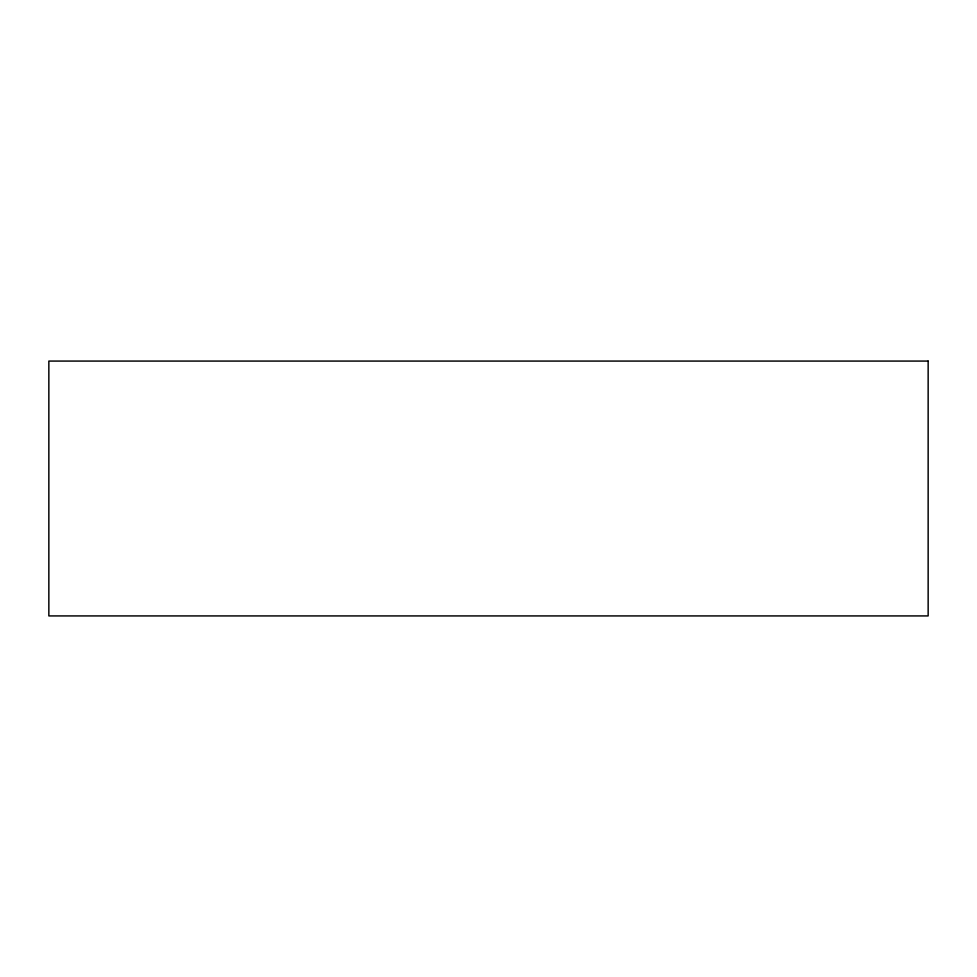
<?xml version="1.0" encoding="UTF-8"?>
<svg xmlns="http://www.w3.org/2000/svg" width="977" height="977" viewBox="0 0 977 977"><rect width="100%" height="100%" fill="white"/><g stroke="black" fill="none" stroke-linecap="round" stroke-linejoin="round"><path stroke-width="1.47" d="M928.15 361.075L48.85 361.075L48.85 615.925L928.15 615.925L928.15 361.075"/></g></svg>
